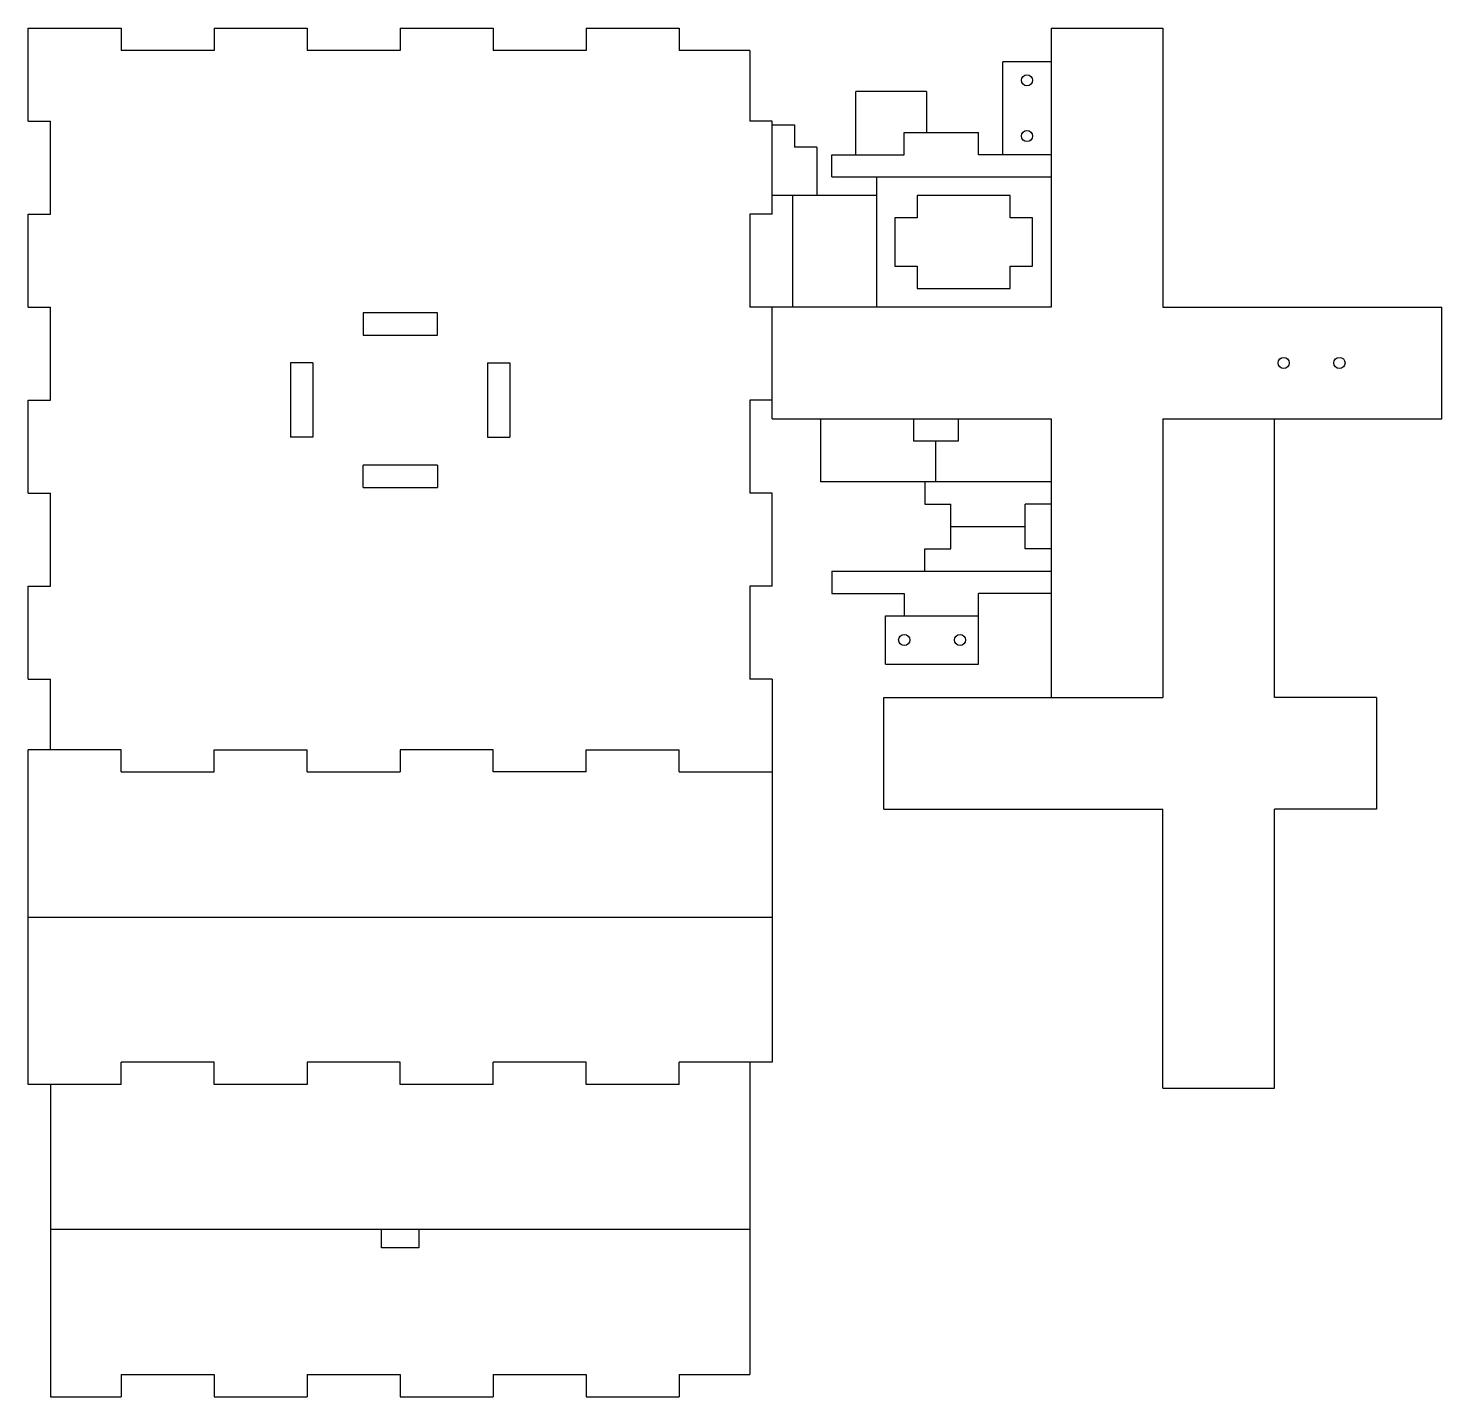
# Model space of a CAD drawing. Header units: millimetres. Extents: x 440 to 820, y 278 to 646.
import ezdxf

# ---------------------------------------------------------------- set-up
doc = ezdxf.new("R2010")
doc.units = ezdxf.units.MM

msp = doc.modelspace()

# ---------------------------------------------------------------- linework, layer by layer
at = {"color": 7, "linetype": 'Continuous', "lineweight": 25}
for p, q in [((439.56, 621.41), (439.56, 646.41)), ((439.56, 646.41), (464.56, 646.41)), ((464.56, 646.41), (464.56, 640.41)), ((489.56, 646.41), (514.56, 646.41)), ((489.56, 646.41), (489.56, 640.41)), ((514.56, 646.41), (514.56, 640.41)), ((539.56, 646.41), (539.56, 640.41)), ((539.56, 646.41), (564.56, 646.41)), ((564.56, 646.41), (564.56, 640.41)), ((589.56, 646.41), (589.56, 640.41)), ((589.56, 646.41), (614.56, 646.41)), ((614.56, 646.41), (614.56, 640.41)), ((714.56, 646.41), (714.56, 571.41)), ((714.56, 646.41), (744.56, 646.41)), ((744.56, 646.41), (744.56, 571.41)), ((489.56, 640.41), (464.56, 640.41)), ((539.56, 640.41), (514.56, 640.41)), ((589.56, 640.41), (564.56, 640.41)), ((633.56, 640.41), (614.56, 640.41)), ((633.56, 640.41), (633.56, 621.41)), ((714.56, 637.41), (701.56, 637.41)), ((701.56, 612.41), (701.56, 637.41)), ((681.06, 629.41), (662.06, 629.41)), ((662.06, 612.41), (662.06, 629.41)), ((681.06, 629.41), (681.06, 618.41)), ((439.56, 621.41), (445.56, 621.41)), ((445.56, 596.41), (445.56, 621.41)), ((639.56, 621.41), (633.56, 621.41)), ((639.56, 596.41), (639.56, 621.41)), ((639.56, 620.41), (645.56, 620.41)), ((645.56, 620.41), (645.56, 614.41)), ((675.06, 618.41), (695.06, 618.41)), ((675.06, 612.41), (675.06, 618.41)), ((695.06, 612.41), (695.06, 618.41)), ((651.56, 614.41), (645.56, 614.41)), ((651.56, 614.41), (651.56, 601.41)), ((655.56, 606.41), (655.56, 612.41)), ((655.56, 612.41), (675.06, 612.41)), ((714.56, 612.41), (695.06, 612.41)), ((655.56, 606.41), (714.56, 606.41)), ((667.56, 606.41), (667.56, 571.41)), ((667.56, 601.41), (639.56, 601.41)), ((645.06, 601.41), (645.06, 571.41)), ((703.56, 601.41), (678.56, 601.41)), ((678.56, 601.41), (678.56, 595.41)), ((703.56, 595.41), (703.56, 601.41)), ((439.56, 571.41), (439.56, 596.41)), ((439.56, 596.41), (445.56, 596.41)), ((639.56, 596.41), (633.56, 596.41)), ((633.56, 596.41), (633.56, 571.41)), ((678.56, 595.41), (672.56, 595.41)), ((672.56, 595.41), (672.56, 582.41)), ((709.56, 595.41), (703.56, 595.41)), ((709.56, 582.41), (709.56, 595.41)), ((672.56, 582.41), (678.56, 582.41)), ((678.56, 582.41), (678.56, 576.41)), ((703.56, 576.41), (703.56, 582.41)), ((703.56, 582.41), (709.56, 582.41)), ((678.56, 576.41), (703.56, 576.41)), ((439.56, 571.41), (445.56, 571.41)), ((445.56, 546.41), (445.56, 571.41)), ((714.56, 571.41), (633.56, 571.41)), ((639.56, 541.41), (639.56, 571.41)), ((744.56, 571.41), (819.56, 571.41)), ((819.56, 541.41), (819.56, 571.41)), ((549.56, 569.91), (529.56, 569.91)), ((529.56, 569.91), (529.56, 563.91)), ((549.56, 563.91), (549.56, 569.91)), ((529.56, 563.91), (549.56, 563.91)), ((516.06, 556.41), (510.06, 556.41)), ((510.06, 556.41), (510.06, 536.41)), ((516.06, 556.41), (516.06, 536.41)), ((563.06, 556.41), (563.06, 536.41)), ((563.06, 556.41), (569.06, 556.41)), ((569.06, 556.41), (569.06, 536.41)), ((439.56, 521.41), (439.56, 546.41)), ((439.56, 546.41), (445.56, 546.41)), ((639.56, 546.41), (633.56, 546.41)), ((633.56, 546.41), (633.56, 521.41)), ((639.56, 541.41), (714.56, 541.41)), ((652.56, 541.41), (652.56, 524.41)), ((677.56, 541.41), (677.56, 535.41)), ((689.56, 541.41), (689.56, 535.41)), ((714.56, 541.41), (714.56, 466.41)), ((744.56, 541.41), (819.56, 541.41)), ((744.56, 541.41), (744.56, 466.41)), ((774.56, 466.41), (774.56, 541.41)), ((516.06, 536.41), (510.06, 536.41)), ((563.06, 536.41), (569.06, 536.41)), ((689.56, 535.41), (677.56, 535.41)), ((683.56, 524.41), (683.56, 535.41)), ((529.56, 522.91), (529.56, 528.91)), ((549.56, 528.91), (529.56, 528.91)), ((549.56, 528.91), (549.56, 522.91)), ((714.56, 524.41), (652.56, 524.41)), ((680.56, 524.41), (680.56, 518.41)), ((439.56, 521.41), (445.56, 521.41)), ((445.56, 496.41), (445.56, 521.41)), ((529.56, 522.91), (549.56, 522.91)), ((639.56, 521.41), (633.56, 521.41)), ((639.56, 496.41), (639.56, 521.41)), ((680.56, 518.41), (687.56, 518.41)), ((687.56, 506.41), (687.56, 518.41)), ((707.56, 506.41), (707.56, 518.41)), ((714.56, 518.41), (707.56, 518.41)), ((687.56, 512.41), (707.56, 512.41)), ((680.56, 500.41), (680.56, 506.41)), ((680.56, 506.41), (687.56, 506.41)), ((714.56, 506.41), (707.56, 506.41)), ((655.56, 500.41), (655.56, 494.41)), ((680.56, 500.41), (714.56, 500.41)), ((439.56, 471.41), (439.56, 496.41)), ((439.56, 496.41), (445.56, 496.41)), ((639.56, 496.41), (633.56, 496.41)), ((633.56, 496.41), (633.56, 471.41)), ((655.56, 494.41), (675.06, 494.41)), ((675.06, 494.41), (675.06, 488.41)), ((695.06, 475.41), (695.06, 494.41)), ((714.56, 494.41), (695.06, 494.41)), ((670.06, 475.41), (670.06, 488.41)), ((670.06, 488.41), (695.06, 488.41)), ((670.06, 475.41), (695.06, 475.41)), ((439.56, 471.41), (445.56, 471.41)), ((445.56, 452.41), (445.56, 471.41)), ((639.56, 471.41), (633.56, 471.41)), ((639.56, 471.41), (639.56, 368.41)), ((669.56, 436.41), (669.56, 466.41)), ((669.56, 466.41), (744.56, 466.41)), ((802.06, 466.41), (774.56, 466.41)), ((802.06, 466.41), (802.06, 436.41)), ((464.56, 452.41), (439.56, 452.41)), ((439.56, 362.41), (439.56, 452.41)), ((464.56, 446.41), (464.56, 452.41)), ((489.56, 452.41), (514.56, 452.41)), ((489.56, 446.41), (489.56, 452.41)), ((514.56, 446.41), (514.56, 452.41)), ((539.56, 452.41), (539.56, 446.41)), ((564.56, 452.41), (539.56, 452.41)), ((564.56, 446.41), (564.56, 452.41)), ((589.56, 452.41), (614.56, 452.41)), ((589.56, 446.41), (589.56, 452.41)), ((614.56, 446.41), (614.56, 452.41)), ((464.56, 446.41), (489.56, 446.41)), ((514.56, 446.41), (539.56, 446.41)), ((589.56, 446.41), (564.56, 446.41)), ((614.56, 446.41), (639.56, 446.41)), ((669.56, 436.41), (744.56, 436.41)), ((744.56, 361.41), (744.56, 436.41)), ((802.06, 436.41), (774.56, 436.41)), ((774.56, 361.41), (774.56, 436.41)), ((439.56, 407.41), (639.56, 407.41)), ((464.56, 362.41), (464.56, 368.41)), ((489.56, 368.41), (464.56, 368.41)), ((489.56, 362.41), (489.56, 368.41)), ((514.56, 368.41), (514.56, 362.41)), ((539.56, 368.41), (514.56, 368.41)), ((539.56, 362.41), (539.56, 368.41)), ((589.56, 368.41), (564.56, 368.41)), ((564.56, 362.41), (564.56, 368.41)), ((589.56, 362.41), (589.56, 368.41)), ((614.56, 362.41), (614.56, 368.41)), ((639.56, 368.41), (614.56, 368.41)), ((633.56, 368.41), (633.56, 284.41)), ((464.56, 362.41), (439.56, 362.41)), ((445.56, 362.41), (445.56, 278.41)), ((514.56, 362.41), (489.56, 362.41)), ((564.56, 362.41), (539.56, 362.41)), ((614.56, 362.41), (589.56, 362.41)), ((744.56, 361.41), (774.56, 361.41)), ((633.56, 323.41), (445.56, 323.41)), ((534.56, 318.41), (534.56, 323.41)), ((544.56, 323.41), (544.56, 318.41)), ((544.56, 318.41), (534.56, 318.41)), ((464.56, 284.41), (464.56, 278.41)), ((464.56, 284.41), (489.56, 284.41)), ((489.56, 284.41), (489.56, 278.41)), ((514.56, 284.41), (514.56, 278.41)), ((514.56, 284.41), (539.56, 284.41)), ((539.56, 284.41), (539.56, 278.41)), ((564.56, 284.41), (564.56, 278.41)), ((564.56, 284.41), (589.56, 284.41)), ((589.56, 284.41), (589.56, 278.41)), ((614.56, 284.41), (614.56, 278.41)), ((614.56, 284.41), (633.56, 284.41)), ((445.56, 278.41), (464.56, 278.41)), ((489.56, 278.41), (514.56, 278.41)), ((539.56, 278.41), (564.56, 278.41)), ((589.56, 278.41), (614.56, 278.41))]:
    msp.add_line(p, q, dxfattribs=at)
msp.add_line((655.56, 500.41), (680.56, 500.41))
for centre in [(708.06, 632.41), (708.06, 617.41), (777.06, 556.41), (792.06, 556.41), (675.06, 481.91), (690.06, 481.91)]:
    msp.add_circle(centre, 1.5, dxfattribs=at)

doc.saveas('drawing.dxf')
